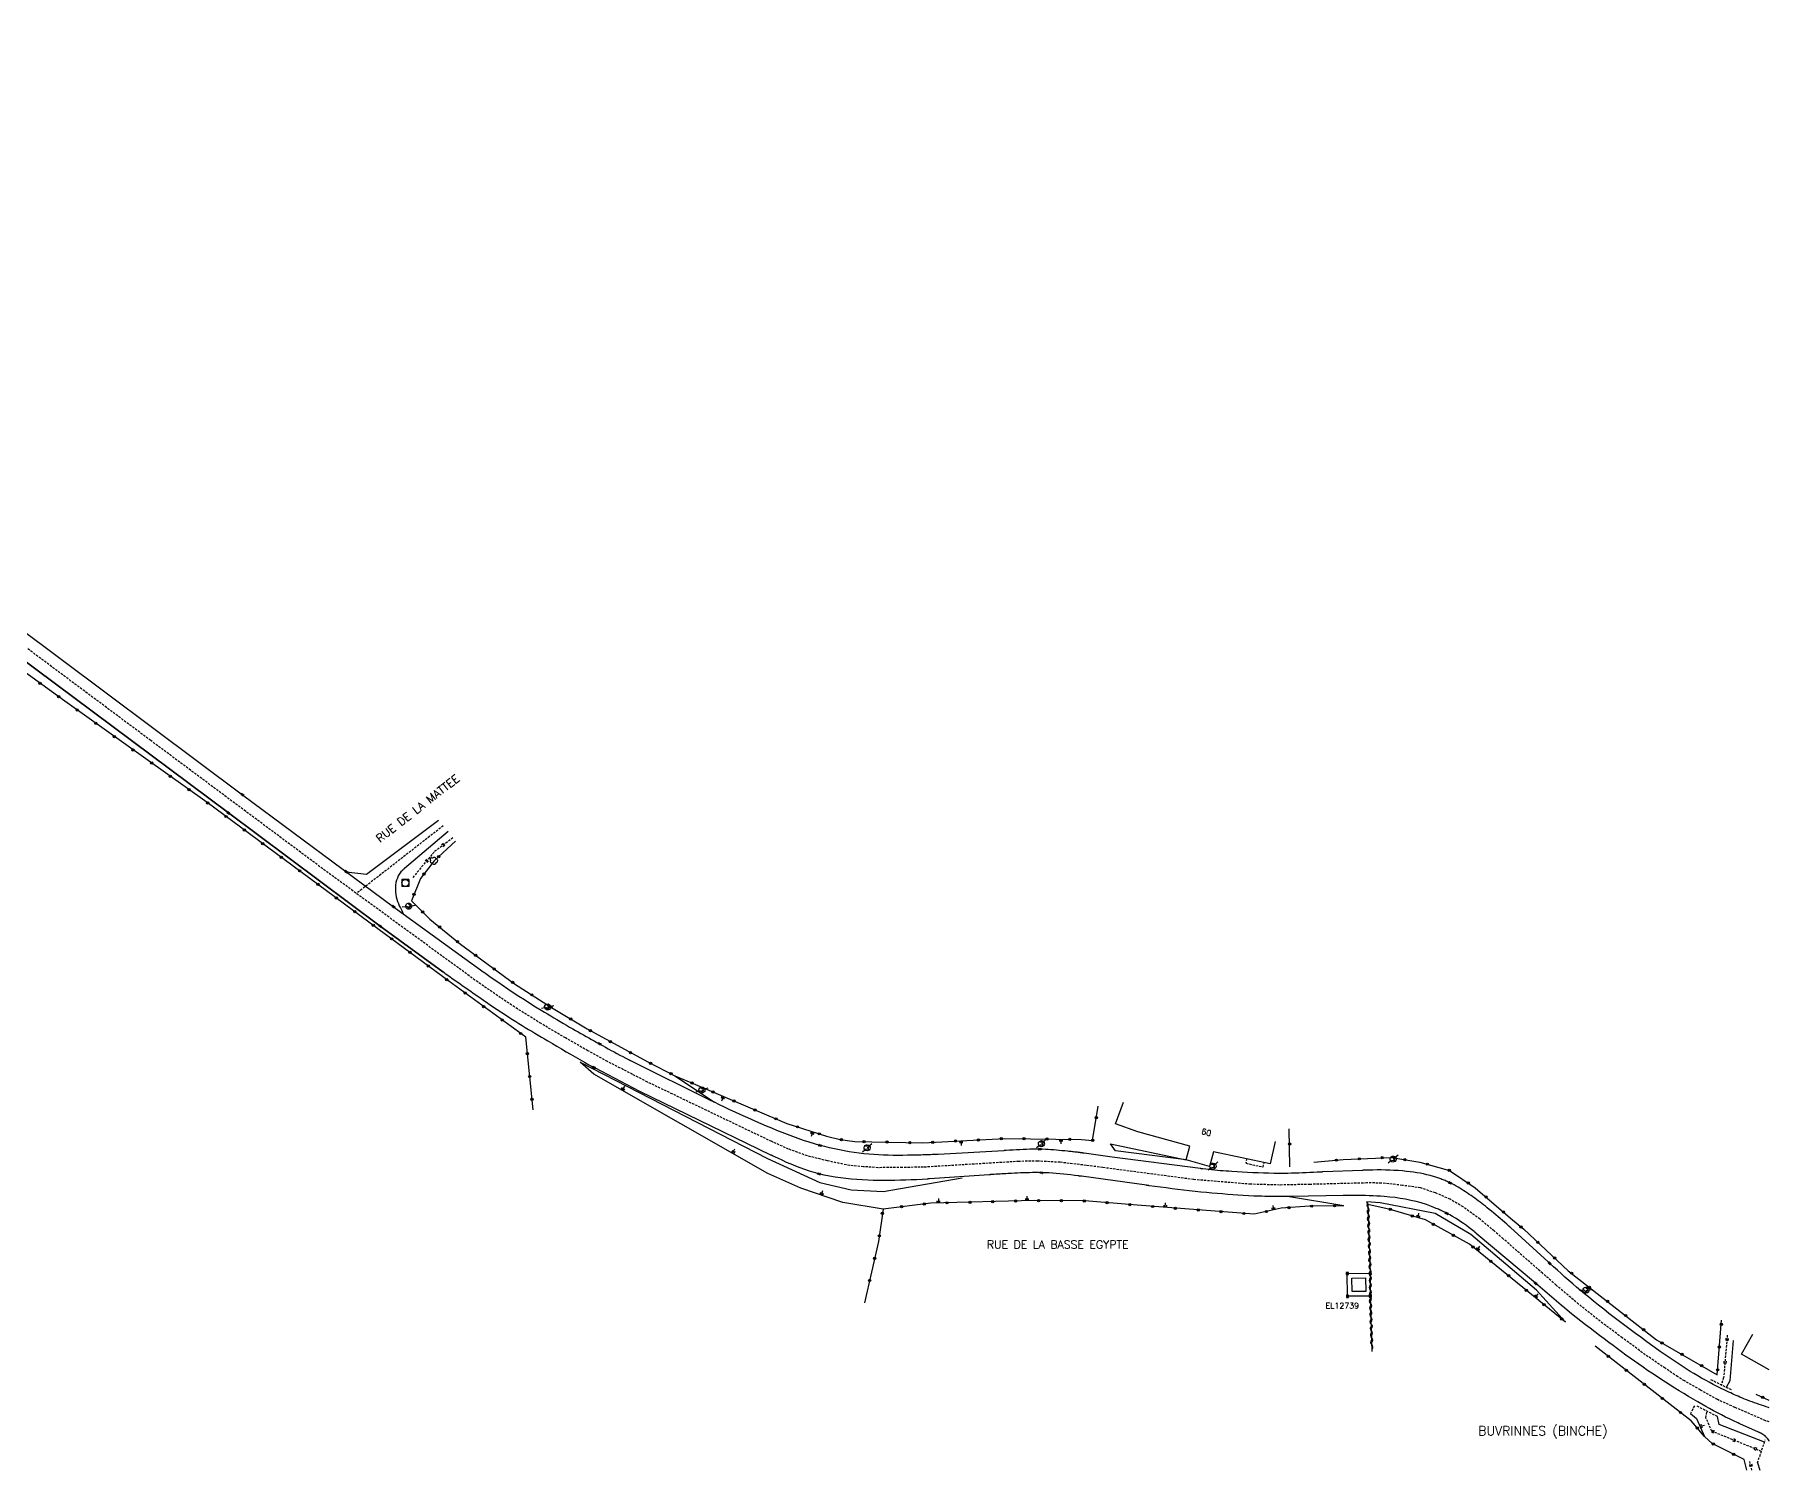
# Model space of a CAD drawing. Header units: millimetres. Extents: x 136000 to 137000, y 120000 to 121000.
# Drawn here: x 136620.8 to 137000, y 120000 to 120313.8 of the extents above; entities that cross this region are included whole.
import ezdxf
from ezdxf.enums import TextEntityAlignment as Align

# ---------------------------------------------------------------- set-up
doc = ezdxf.new("R2010")
doc.units = ezdxf.units.MM
doc.linetypes.add('DASHED', pattern=[0.75, 0.5, -0.25])
doc.layers.get('0').update_dxf_attribs({"linetype": 'CONTINUOUS'})
for name, color, linetype in [('W0001', 6, 'DASHED'), ('W0008', 7, 'CONTINUOUS'), ('W0100', 7, 'CONTINUOUS'), ('W0112', 1, 'DASHED'), ('W0211', 2, 'CONTINUOUS'), ('W0220', 5, 'DASHED'), ('W0300', 7, 'CONTINUOUS'), ('W0310', 3, 'CONTINUOUS'), ('W0322', 7, 'CONTINUOUS'), ('W0330', 7, 'CONTINUOUS'), ('W0400', 7, 'CONTINUOUS'), ('W0420', 7, 'CONTINUOUS'), ('W0471', 7, 'CONTINUOUS'), ('W0980', 7, 'CONTINUOUS'), ('W0984', 7, 'CONTINUOUS'), ('W0989', 7, 'CONTINUOUS'), ('W0991', 7, 'CONTINUOUS')]:
    doc.layers.add(name, color=color, linetype=linetype)
doc.styles.get("Standard").update_dxf_attribs({"font": 'romans.shx', "width": 0.85})

# ---------------------------------------------------------------- blocks, each defined once
blk = doc.blocks.new('T400')
for p, q in [((-0.15, 0.3), (0.15, 0.3)), ((-0.15, -0.25), (-0.15, 0.3)), ((-0.15, 0.15), (0.15, 0.15)), ((-0.15, 0), (0.15, 0)), ((0.15, 0.3), (0.15, -0.25)), ((-0.15, -0.15), (0.15, -0.15)), ((-0.15, -0.25), (-0.15, -0.3)), ((-0.15, -0.3), (0.15, -0.3)), ((0.15, -0.3), (0.15, -0.25))]:
    blk.add_line(p, q)
blk = doc.blocks.new('T300')
for p, q in [((-0.8, 0.51), (-0.86, 0.34)), ((-0.86, 0.34), (-0.86, 0.17)), ((-0.86, 0.17), (-0.74, 0.06)), ((-0.69, 0.63), (-0.8, 0.51)), ((-0.8, -0.06), (-0.74, 0.06)), ((-0.74, 0.06), (-0.69, 0.11)), ((-0.57, 0.69), (-0.69, 0.63)), ((-0.46, 0.69), (-0.57, 0.69)), ((-0.29, 0.63), (-0.46, 0.69)), ((-0.29, 0.63), (-0.17, 0.74)), ((-0.23, 0.57), (-0.29, 0.63)), ((-0.17, 0.74), (-0.06, 0.8)), ((-0.06, 0.8), (0.06, 0.8)), ((0.06, 0.8), (0.23, 0.74)), ((0.23, 0.74), (0.34, 0.63)), ((0.34, 0.63), (0.4, 0.51)), ((0.46, 0.46), (0.34, 0.46)), ((0.4, 0.51), (0.4, 0.46)), ((0.57, 0.4), (0.46, 0.46)), ((0.57, 0.4), (0.69, 0.29)), ((0.69, 0.29), (0.74, 0.17)), ((0.74, 0.06), (0.69, -0.17)), ((0.74, 0.17), (0.74, 0.06)), ((-0.8, -0.17), (-0.8, -0.06)), ((-0.8, -0.23), (-0.8, -0.17)), ((-0.74, -0.34), (-0.8, -0.23)), ((-0.69, -0.4), (-0.74, -0.34)), ((-0.51, -0.46), (-0.69, -0.4)), ((-0.4, -0.46), (-0.51, -0.46)), ((-0.4, -0.46), (-0.34, -0.46)), ((-0.34, -0.46), (-0.34, -0.4)), ((-0.34, -0.51), (-0.34, -0.46)), ((-0.29, -0.63), (-0.34, -0.51)), ((-0.17, -0.74), (-0.29, -0.63)), ((-0.06, -0.8), (-0.17, -0.74)), ((0.06, -0.8), (-0.06, -0.8)), ((0.17, -0.74), (0.06, -0.8)), ((0.23, -0.69), (0.17, -0.74)), ((0.29, -0.46), (0.23, -0.46)), ((0.29, -0.63), (0.23, -0.69)), ((0.46, -0.4), (0.29, -0.46)), ((0.34, -0.51), (0.29, -0.63)), ((0.34, -0.51), (0.34, -0.46)), ((0.57, -0.34), (0.46, -0.4)), ((0.63, -0.29), (0.57, -0.34)), ((0.69, -0.17), (0.63, -0.29))]:
    blk.add_line(p, q)
blk = doc.blocks.new('T420')
for p, q in [((0.75, 0.75), (-0.75, 0.75)), ((-0.75, 0.75), (-0.75, -0.75)), ((0.75, 0.75), (0.75, -0.75)), ((0.75, -0.75), (-0.75, -0.75))]:
    blk.add_line(p, q)
blk.add_ellipse((0, 0), major_axis=(-0.53, 0.53), ratio=1, start_param=3.926991, end_param=10.210176)
blk = doc.blocks.new('T471')
for p, q in [((-0.333334, 0.333334), (-0.333334, -0.333334)), ((-0.333334, 0.333334), (0.333334, 0.333334)), ((-0.333334, 0), (0, 0)), ((0.500001, 0.500001), (1.000002, 1.000002)), ((-0.500001, -0.500001), (-1.000002, -1.000002)), ((-0.333334, -0.333334), (0.333334, -0.333334))]:
    blk.add_line(p, q)
blk.add_ellipse((0, 0), major_axis=(0.471405, 0.471405), ratio=1, start_param=5.4977871438, end_param=11.780972451)
blk = doc.blocks.new('t211o')
at = {"color": 0, "linetype": 'Continuous'}
for p, q in [((-0.29, 0.5), (-0.29, 0)), ((0, 1), (0, 0)), ((0.29, 0.5), (0.29, 0))]:
    blk.add_line(p, q, dxfattribs=at)
blk = doc.blocks.new('t330o')
at = {"color": 0, "linetype": 'Continuous'}
for p, q in [((0.25, -0.25), (-0.25, 0.25)), ((-0.25, -0.25), (0.25, 0.25)), ((-0.25, 0.25), (-0.25, -0.25)), ((0.25, 0.25), (-0.25, 0.25)), ((0.25, -0.25), (0.25, 0.25)), ((-0.25, -0.25), (0.25, -0.25)), ((-0.25, -0.25), (-0.25, -0.25))]:
    blk.add_line(p, q, dxfattribs=at)
blk = doc.blocks.new('t220o')
at = {"color": 0, "linetype": 'Continuous'}
for p, q in [((-0.25, 0.25), (0.25, 0.25)), ((-0.25, -0.25), (0.25, -0.25))]:
    blk.add_line(p, q, dxfattribs=at)
blk = doc.blocks.new('t310o')
at = {"color": 0, "linetype": 'Continuous'}
for centre, start, end in [((-0.5, 0.38), 216.8699, 323.1304), ((0.5, -0.37), 36.8699, 143.1303)]:
    blk.add_arc(centre, 0.625, start, end, dxfattribs=at)
blk = doc.blocks.new('t322o')
at = {"color": 0, "linetype": 'Continuous'}
for radius in [0.25, 0.15]:
    blk.add_circle((0, 0), radius, dxfattribs=at)

msp = doc.modelspace()

# ---------------------------------------------------------------- linework, layer by layer
at = {"layer": 'W0001'}
msp.add_lwpolyline([(137000, 120010.57), (136999.2, 120010.84), (136992.47, 120013.76), (136988.64, 120015.45), (136984.95, 120017.55), (136981.45, 120019.54), (136979.95, 120020.48), (136977.22, 120022.3), (136972.88, 120025.26), (136967.84, 120028.97), (136962.44, 120033.01), (136958.31, 120036.33), (136953.38, 120040.48), (136950.44, 120043.07), (136941.8, 120050.63), (136939.83, 120052.34), (136936.75, 120054.87), (136933.06, 120057.58), (136930.24, 120059.24), (136927, 120060.65), (136923.75, 120061.73), (136919.78, 120062.29), (136915.24, 120062.8), (136912, 120062.81), (136899.58, 120062.5), (136892.95, 120062.36), (136886.61, 120062.53), (136874.14, 120063.56), (136854.28, 120066.18), (136850.66, 120066.66), (136844.94, 120067.33), (136840.05, 120067.58), (136835.95, 120067.53), (136815.09, 120066.26), (136810.47, 120066.2), (136805.14, 120066.15), (136801.94, 120066.37), (136798.95, 120066.62), (136794.09, 120067.64), (136789.7, 120068.74), (136785.59, 120070.21), (136781.89, 120071.86), (136754.74, 120084.87), (136751.47, 120086.55), (136746.02, 120089.35), (136741.72, 120091.72), (136736.78, 120094.52), (136731.48, 120097.66), (136726.34, 120100.85), (136722.63, 120103.29), (136717.02, 120107.17), (136684.94, 120130.6), (136646.13, 120159.53), (136610.25, 120186.3)], dxfattribs=at)
at = {"layer": 'W0001', "flags": 128}
msp.add_lwpolyline([(136710.1, 120140.89), (136691.1, 120126.1)], dxfattribs=at)
at = {"layer": 'W0008'}
for points in [[(136616.73, 120184.65), (136666.17, 120147.69), (136699.23, 120123.17), (136719.06, 120108.83), (136719.06, 120108.83), (136719.09, 120108.81), (136719.13, 120108.79), (136719.17, 120108.76), (136719.2, 120108.73), (136719.23, 120108.71), (136719.27, 120108.69), (136719.3, 120108.66), (136719.33, 120108.64), (136719.36, 120108.62), (136719.39, 120108.59), (136720.58, 120107.75), (136721.77, 120106.91), (136722.97, 120106.09), (136724.17, 120105.28), (136725.39, 120104.48), (136726.59, 120103.68), (136727.83, 120102.9), (136729.05, 120102.12), (136730.28, 120101.35), (136731.52, 120100.58), (136731.52, 120100.58), (136732.2, 120100.16), (136732.89, 120099.75), (136733.58, 120099.33), (136734.27, 120098.93), (136734.95, 120098.51), (136735.64, 120098.11), (136736.34, 120097.7), (136737.03, 120097.3), (136737.72, 120096.9), (136738.42, 120096.5), (136738.42, 120096.5), (136739, 120096.16), (136739.58, 120095.83), (136740.17, 120095.51), (136740.75, 120095.17), (136741.34, 120094.84), (136741.92, 120094.51), (136742.52, 120094.19), (136743.09, 120093.86), (136743.69, 120093.54), (136744.27, 120093.21), (136744.27, 120093.21), (136744.89, 120092.86), (136745.53, 120092.51), (136746.16, 120092.15), (136746.78, 120091.8), (136747.42, 120091.46), (136748.05, 120091.12), (136748.69, 120090.77), (136749.33, 120090.44), (136749.97, 120090.11), (136750.61, 120089.78), (136750.66, 120089.76), (136750.7, 120089.73), (136750.75, 120089.71), (136750.8, 120089.69), (136750.84, 120089.66), (136750.91, 120089.64), (136750.95, 120089.61), (136751, 120089.58), (136751.05, 120089.56), (136751.09, 120089.54)], [(136710.03, 120108.98), (136696.3, 120118.94), (136663.13, 120143.69), (136612.34, 120181.53)], [(136612.34, 120181.53), (136663.13, 120143.69), (136696.3, 120118.94), (136710.03, 120108.98), (136710.06, 120108.96), (136710.11, 120108.93), (136710.14, 120108.9), (136710.19, 120108.87), (136710.22, 120108.84), (136710.27, 120108.82), (136710.3, 120108.79), (136710.34, 120108.76), (136710.38, 120108.73), (136710.41, 120108.71), (136710.41, 120108.71), (136710.95, 120108.32), (136711.5, 120107.93), (136712.05, 120107.54), (136712.59, 120107.15), (136713.14, 120106.77), (136713.69, 120106.39), (136714.23, 120106.01), (136714.78, 120105.62), (136715.33, 120105.24), (136715.88, 120104.87), (136715.88, 120104.87), (136716.88, 120104.17), (136717.86, 120103.48), (136718.86, 120102.79), (136719.86, 120102.1), (136720.86, 120101.41), (136721.86, 120100.73), (136722.86, 120100.06), (136723.88, 120099.39), (136724.89, 120098.73), (136725.92, 120098.08), (136725.92, 120098.08), (136726.61, 120097.65), (136727.31, 120097.23), (136728.02, 120096.8), (136728.72, 120096.37), (136729.42, 120095.96), (136730.13, 120095.54), (136730.83, 120095.12), (136731.55, 120094.71), (136732.25, 120094.29), (136732.95, 120093.87), (136733.95, 120093.29), (136734.94, 120092.69), (136735.94, 120092.11), (136736.94, 120091.51), (136737.92, 120090.94), (136738.92, 120090.36), (136739.92, 120089.78), (136740.94, 120089.22), (136741.94, 120088.66), (136742.97, 120088.12), (136742.97, 120088.12), (136743, 120088.1), (136743.05, 120088.08), (136743.09, 120088.05), (136743.13, 120088.03), (136743.17, 120088.01), (136743.22, 120087.99), (136743.25, 120087.97), (136743.3, 120087.94), (136743.34, 120087.92), (136743.38, 120087.9)], [(136688.88, 120130.82), (136693.28, 120130.3), (136709.05, 120142.13)], [(136711.16, 120139.65), (136701.63, 120131.56), (136701.58, 120131.52), (136701.53, 120131.48), (136701.47, 120131.44), (136701.42, 120131.4), (136701.38, 120131.36), (136701.33, 120131.32), (136701.28, 120131.28), (136701.23, 120131.23), (136701.19, 120131.19), (136701.14, 120131.15), (136701.14, 120131.15), (136700.8, 120130.79), (136700.5, 120130.38), (136700.25, 120129.94), (136700.05, 120129.47), (136699.88, 120128.98), (136699.75, 120128.47), (136699.66, 120127.94), (136699.61, 120127.41), (136699.61, 120126.89), (136699.63, 120126.37), (136699.63, 120126.37), (136699.7, 120125.86), (136699.8, 120125.35), (136699.94, 120124.86), (136700.09, 120124.37), (136700.28, 120123.9), (136700.48, 120123.42), (136700.72, 120122.96), (136700.94, 120122.5), (136701.19, 120122.04), (136701.42, 120121.58), (136701.42, 120121.58)], [(136710.11, 120108.93), (136710.41, 120108.71)], [(136816.42, 120063.7), (136816.38, 120063.7), (136816.33, 120063.69), (136816.28, 120063.69), (136816.24, 120063.69), (136816.19, 120063.69), (136816.14, 120063.68), (136816.09, 120063.68), (136816.05, 120063.68), (136815.99, 120063.67), (136815.94, 120063.67), (136815.94, 120063.67), (136814.77, 120063.59), (136813.58, 120063.52), (136812.39, 120063.47), (136811.22, 120063.42), (136810.03, 120063.39), (136808.84, 120063.36), (136807.66, 120063.35), (136806.47, 120063.35), (136805.28, 120063.36), (136804.09, 120063.38), (136804.09, 120063.38), (136802.91, 120063.42), (136801.7, 120063.48), (136800.5, 120063.55), (136799.3, 120063.65), (136798.11, 120063.76), (136796.92, 120063.91), (136795.74, 120064.08), (136794.56, 120064.29), (136793.39, 120064.53), (136792.24, 120064.81), (136791.2, 120065.09), (136790.17, 120065.4), (136789.16, 120065.74), (136788.14, 120066.1), (136787.14, 120066.49), (136786.14, 120066.9), (136785.16, 120067.32), (136784.17, 120067.76), (136783.2, 120068.21), (136782.24, 120068.67), (136782.24, 120068.67), (136782.17, 120068.69), (136782.13, 120068.72), (136782.08, 120068.74), (136782.03, 120068.77), (136781.97, 120068.8), (136781.92, 120068.82), (136781.88, 120068.84), (136781.83, 120068.87), (136781.77, 120068.9), (136781.72, 120068.92), (136781.72, 120068.92), (136753.06, 120082.83), (136743.38, 120087.9)], [(136902.38, 120065.21), (136902.34, 120065.21), (136902.3, 120065.21), (136902.27, 120065.21), (136902.22, 120065.21), (136902.19, 120065.2), (136902.14, 120065.2), (136902.09, 120065.2), (136902.06, 120065.2), (136902.02, 120065.2), (136901.99, 120065.19), (136901.99, 120065.19), (136901.17, 120065.16), (136900.38, 120065.12), (136899.58, 120065.08), (136898.78, 120065.05), (136897.97, 120065.01), (136897.17, 120064.98), (136896.38, 120064.95), (136895.56, 120064.93), (136894.77, 120064.9), (136893.97, 120064.89), (136892.81, 120064.89), (136891.67, 120064.9), (136890.52, 120064.92), (136889.38, 120064.95), (136888.22, 120065), (136887.08, 120065.05), (136885.92, 120065.12), (136884.77, 120065.18), (136883.63, 120065.26), (136882.47, 120065.33), (136881.84, 120065.37), (136881.22, 120065.41), (136880.58, 120065.45), (136879.95, 120065.5), (136879.33, 120065.55), (136878.69, 120065.61), (136878.06, 120065.66), (136877.44, 120065.73), (136876.8, 120065.8), (136876.17, 120065.87), (136876.17, 120065.87), (136876.13, 120065.88), (136876.06, 120065.88), (136876.02, 120065.89), (136875.95, 120065.9), (136875.91, 120065.9), (136875.84, 120065.91), (136875.8, 120065.92), (136875.74, 120065.93), (136875.69, 120065.94), (136875.64, 120065.94), (136875.64, 120065.94), (136856.31, 120068.44), (136850.22, 120069.31), (136850.13, 120069.32), (136850.03, 120069.33), (136849.92, 120069.35), (136849.83, 120069.37), (136849.74, 120069.38), (136849.64, 120069.4), (136849.53, 120069.4), (136849.44, 120069.42), (136849.34, 120069.44), (136849.25, 120069.45), (136848.99, 120069.48), (136848.72, 120069.51), (136848.44, 120069.55), (136848.17, 120069.58), (136847.91, 120069.61), (136847.64, 120069.63), (136847.38, 120069.66), (136847.11, 120069.69), (136846.83, 120069.72), (136846.56, 120069.74), (136846.56, 120069.74), (136845.97, 120069.8), (136845.36, 120069.86), (136844.75, 120069.92), (136844.16, 120069.98), (136843.55, 120070.03), (136842.94, 120070.08), (136842.33, 120070.12), (136841.74, 120070.15), (136841.13, 120070.18), (136840.52, 120070.19), (136839.78, 120070.2), (136839.05, 120070.19), (136838.31, 120070.18), (136837.58, 120070.15), (136836.84, 120070.12), (136836.11, 120070.08), (136835.38, 120070.04), (136834.66, 120069.99), (136833.92, 120069.95), (136833.19, 120069.9), (136833.13, 120069.9), (136833.08, 120069.9), (136833.02, 120069.9), (136832.97, 120069.9), (136832.91, 120069.89), (136832.86, 120069.89), (136832.8, 120069.88), (136832.75, 120069.88), (136832.69, 120069.88), (136832.64, 120069.87), (136818.31, 120069.07), (136818.27, 120069.07), (136818.22, 120069.07), (136818.17, 120069.06), (136818.13, 120069.06), (136818.08, 120069.06), (136818.03, 120069.05), (136817.99, 120069.05), (136817.94, 120069.05), (136817.89, 120069.05), (136817.84, 120069.05), (136817.42, 120069.02), (136817.02, 120069.01), (136816.61, 120068.98), (136816.19, 120068.97), (136815.78, 120068.95), (136815.36, 120068.94), (136814.95, 120068.93), (136814.53, 120068.92), (136814.13, 120068.9), (136813.7, 120068.9), (136812.66, 120068.87), (136811.59, 120068.86), (136810.53, 120068.85), (136809.49, 120068.84), (136808.42, 120068.85), (136807.38, 120068.87), (136806.31, 120068.9), (136805.27, 120068.95), (136804.2, 120069.01), (136803.16, 120069.09), (136802.06, 120069.19), (136800.99, 120069.32), (136799.91, 120069.47), (136798.83, 120069.63), (136797.77, 120069.81), (136796.69, 120070.02), (136795.63, 120070.24), (136794.56, 120070.48), (136793.5, 120070.75), (136792.45, 120071.03), (136791.25, 120071.37), (136790.06, 120071.74), (136788.88, 120072.12), (136787.7, 120072.53), (136786.53, 120072.96), (136785.36, 120073.4), (136784.2, 120073.85), (136783.05, 120074.31), (136781.89, 120074.79), (136780.74, 120075.26), (136780.74, 120075.26), (136779.58, 120075.76), (136778.44, 120076.25), (136777.3, 120076.76), (136776.16, 120077.26), (136775.02, 120077.78), (136773.88, 120078.3), (136772.75, 120078.83), (136771.61, 120079.37), (136770.49, 120079.9), (136769.38, 120080.46), (136769.38, 120080.46), (136769.3, 120080.49), (136769.24, 120080.53), (136769.16, 120080.56), (136769.09, 120080.6), (136769.02, 120080.63), (136768.95, 120080.66), (136768.89, 120080.7), (136768.81, 120080.73), (136768.75, 120080.77), (136768.67, 120080.8), (136751.09, 120089.54)], [(136954.49, 120036.13), (136948.89, 120040.9), (136935.94, 120051.8), (136935.94, 120051.8), (136935.89, 120051.84), (136935.84, 120051.88), (136935.8, 120051.92), (136935.75, 120051.96), (136935.7, 120052), (136935.66, 120052.04), (136935.61, 120052.08), (136935.56, 120052.12), (136935.52, 120052.15), (136935.47, 120052.19), (136935.47, 120052.19), (136934.91, 120052.65), (136934.34, 120053.08), (136933.77, 120053.51), (136933.17, 120053.93), (136932.58, 120054.33), (136931.99, 120054.73), (136931.36, 120055.1), (136930.75, 120055.47), (136930.13, 120055.82), (136929.49, 120056.16), (136929.49, 120056.16), (136929.27, 120056.28), (136929.05, 120056.4), (136928.81, 120056.51), (136928.58, 120056.62), (136928.36, 120056.74), (136928.13, 120056.85), (136927.89, 120056.95), (136927.67, 120057.06), (136927.44, 120057.16), (136927.2, 120057.26), (136927.2, 120057.26), (136926.13, 120057.7), (136925.02, 120058.09), (136923.91, 120058.44), (136922.78, 120058.74), (136921.64, 120059.01), (136920.49, 120059.24), (136919.33, 120059.44), (136918.17, 120059.61), (136917, 120059.74), (136915.83, 120059.85), (136915.02, 120059.91), (136914.19, 120059.96), (136913.36, 120060), (136912.53, 120060.03), (136911.72, 120060.05), (136910.89, 120060.06), (136910.06, 120060.07), (136909.24, 120060.07), (136908.42, 120060.06), (136907.59, 120060.05), (136907.52, 120060.05), (136907.44, 120060.05), (136907.38, 120060.05), (136907.3, 120060.05), (136907.22, 120060.05), (136907.14, 120060.05), (136907.06, 120060.04), (136907, 120060.04), (136906.92, 120060.04), (136906.84, 120060.04), (136895.42, 120059.85), (136895.34, 120059.85), (136895.27, 120059.84), (136895.19, 120059.84), (136895.13, 120059.84), (136895.05, 120059.84), (136894.97, 120059.84), (136894.89, 120059.84), (136894.83, 120059.83), (136894.75, 120059.83), (136894.67, 120059.83), (136894.05, 120059.83), (136893.42, 120059.83), (136892.8, 120059.83), (136892.19, 120059.83), (136891.56, 120059.83), (136890.94, 120059.84), (136890.31, 120059.86), (136889.69, 120059.87), (136889.06, 120059.89), (136888.44, 120059.91), (136887.28, 120059.96), (136886.14, 120060.01), (136885, 120060.08), (136883.84, 120060.15), (136882.7, 120060.22), (136881.56, 120060.3), (136880.42, 120060.4), (136879.27, 120060.49), (136878.13, 120060.59), (136876.99, 120060.7), (136876.99, 120060.7), (136875.72, 120060.83), (136874.47, 120060.97), (136873.2, 120061.1), (136871.94, 120061.25), (136870.69, 120061.4), (136869.42, 120061.55), (136868.17, 120061.72), (136866.91, 120061.88), (136865.66, 120062.05), (136864.41, 120062.22), (136864.34, 120062.23), (136864.28, 120062.23), (136864.24, 120062.24), (136864.17, 120062.25), (136864.11, 120062.26), (136864.06, 120062.26), (136864, 120062.27), (136863.95, 120062.28), (136863.89, 120062.29), (136863.83, 120062.3), (136849.61, 120064.27), (136849.53, 120064.28), (136849.47, 120064.29), (136849.39, 120064.3), (136849.33, 120064.31), (136849.25, 120064.32), (136849.19, 120064.33), (136849.11, 120064.33), (136849.05, 120064.35), (136848.97, 120064.36), (136848.89, 120064.37), (136848.09, 120064.48), (136847.3, 120064.58), (136846.5, 120064.66), (136845.7, 120064.75), (136844.91, 120064.83), (136844.11, 120064.9), (136843.3, 120064.95), (136842.5, 120065), (136841.7, 120065.04), (136840.89, 120065.06), (136840.24, 120065.08), (136839.58, 120065.08), (136838.92, 120065.07), (136838.27, 120065.06), (136837.61, 120065.05), (136836.95, 120065.02), (136836.3, 120065), (136835.64, 120064.98), (136834.99, 120064.94), (136834.33, 120064.9), (136833.92, 120064.89), (136833.5, 120064.87), (136833.08, 120064.84), (136832.66, 120064.82), (136832.24, 120064.8), (136831.81, 120064.76), (136831.39, 120064.74), (136830.97, 120064.72), (136830.56, 120064.69), (136830.14, 120064.66), (136830.14, 120064.66), (136830.06, 120064.65), (136830, 120064.65), (136829.92, 120064.65), (136829.86, 120064.64), (136829.78, 120064.63), (136829.72, 120064.63), (136829.64, 120064.62), (136829.58, 120064.62), (136829.5, 120064.62), (136829.44, 120064.61), (136829.44, 120064.61), (136816.42, 120063.7)], [(137000, 120013.65), (136999.81, 120013.72), (136999.3, 120013.9), (136998.8, 120014.07), (136998.28, 120014.24), (136997.77, 120014.41), (136997.27, 120014.59), (136996.75, 120014.77), (136996.25, 120014.95), (136995.74, 120015.14), (136995.24, 120015.33), (136994.83, 120015.49), (136994.41, 120015.65), (136994, 120015.83), (136993.59, 120016), (136993.19, 120016.17), (136992.78, 120016.35), (136992.38, 120016.53), (136991.97, 120016.71), (136991.56, 120016.9), (136991.17, 120017.08), (136991.17, 120017.08), (136990.3, 120017.49), (136989.44, 120017.91), (136988.58, 120018.35), (136987.72, 120018.79), (136986.88, 120019.24), (136986.03, 120019.69), (136985.19, 120020.17), (136984.36, 120020.65), (136983.53, 120021.13), (136982.7, 120021.63), (136982.7, 120021.63), (136981.59, 120022.33), (136980.49, 120023.03), (136979.39, 120023.76), (136978.3, 120024.49), (136977.22, 120025.24), (136976.14, 120025.99), (136975.08, 120026.76), (136974.02, 120027.53), (136972.95, 120028.3), (136971.89, 120029.08), (136970.74, 120029.94), (136969.56, 120030.8), (136968.41, 120031.67), (136967.25, 120032.54), (136966.11, 120033.41), (136964.95, 120034.3), (136963.81, 120035.19), (136962.69, 120036.08), (136961.55, 120036.98), (136960.44, 120037.9), (136960.44, 120037.9), (136959.58, 120038.61), (136958.72, 120039.33), (136957.86, 120040.05), (136957.02, 120040.78), (136956.17, 120041.51), (136955.33, 120042.25), (136954.49, 120042.99), (136953.66, 120043.74), (136952.83, 120044.48), (136952, 120045.24), (136951.95, 120045.27), (136951.92, 120045.3), (136951.89, 120045.33), (136951.86, 120045.37), (136951.83, 120045.4), (136951.78, 120045.43), (136951.75, 120045.46), (136951.72, 120045.49), (136951.69, 120045.52), (136951.66, 120045.55), (136943.41, 120053.08), (136943.36, 120053.12), (136943.33, 120053.15), (136943.3, 120053.18), (136943.25, 120053.21), (136943.22, 120053.24), (136943.19, 120053.27), (136943.14, 120053.31), (136943.11, 120053.34), (136943.08, 120053.37), (136943.05, 120053.4), (136942.58, 120053.82), (136942.11, 120054.23), (136941.64, 120054.64), (136941.17, 120055.05), (136940.7, 120055.44), (136940.24, 120055.84), (136939.75, 120056.24), (136939.27, 120056.63), (136938.78, 120057.02), (136938.3, 120057.4), (136937.92, 120057.71), (136937.53, 120058.01), (136937.16, 120058.3), (136936.77, 120058.6), (136936.38, 120058.9), (136935.99, 120059.19), (136935.59, 120059.48), (136935.2, 120059.76), (136934.81, 120060.04), (136934.41, 120060.32), (136934, 120060.59), (136933.59, 120060.86), (136933.19, 120061.12), (136932.77, 120061.39), (136932.36, 120061.64), (136931.94, 120061.89), (136931.52, 120062.13), (136931.08, 120062.37), (136930.66, 120062.59), (136930.22, 120062.81), (136930, 120062.92), (136929.78, 120063.02), (136929.56, 120063.12), (136929.33, 120063.23), (136929.11, 120063.32), (136928.89, 120063.42), (136928.67, 120063.51), (136928.44, 120063.6), (136928.22, 120063.69), (136927.99, 120063.77), (136927.28, 120064.02), (136926.58, 120064.24), (136925.86, 120064.44), (136925.14, 120064.62), (136924.41, 120064.78), (136923.67, 120064.93), (136922.94, 120065.05), (136922.19, 120065.16), (136921.45, 120065.26), (136920.7, 120065.35), (136919.78, 120065.44), (136918.86, 120065.51), (136917.94, 120065.57), (136917.02, 120065.61), (136916.09, 120065.63), (136915.17, 120065.65), (136914.25, 120065.65), (136913.33, 120065.64), (136912.39, 120065.62), (136911.47, 120065.58), (136911.44, 120065.58), (136911.39, 120065.58), (136911.34, 120065.58), (136911.3, 120065.58), (136911.25, 120065.58), (136911.22, 120065.58), (136911.17, 120065.58), (136911.13, 120065.58), (136911.08, 120065.57), (136911.03, 120065.57), (136902.38, 120065.21)], [(137000, 120006.37), (136999.95, 120006.46), (136999.81, 120006.69), (136999.66, 120006.91), (136999.47, 120007.12), (136999.27, 120007.33), (136999.06, 120007.51), (136998.83, 120007.69), (136998.61, 120007.84), (136998.36, 120007.99), (136998.13, 120008.12), (136998.06, 120008.15), (136998.02, 120008.17), (136997.97, 120008.19), (136997.92, 120008.21), (136997.88, 120008.23), (136997.83, 120008.26), (136997.78, 120008.28), (136997.74, 120008.3), (136997.69, 120008.32), (136997.64, 120008.34), (136993.55, 120010.18), (136993.5, 120010.2), (136993.45, 120010.22), (136993.42, 120010.24), (136993.38, 120010.26), (136993.33, 120010.28), (136993.28, 120010.3), (136993.24, 120010.32), (136993.19, 120010.34), (136993.16, 120010.36), (136993.11, 120010.38), (136993.11, 120010.38), (136992.2, 120010.8), (136991.33, 120011.22), (136990.44, 120011.65), (136989.56, 120012.1), (136988.69, 120012.56), (136987.83, 120013.02), (136986.95, 120013.5), (136986.09, 120013.98), (136985.24, 120014.46), (136984.39, 120014.95), (136983.36, 120015.55), (136982.34, 120016.15), (136981.33, 120016.76), (136980.31, 120017.37), (136979.31, 120017.99), (136978.31, 120018.62), (136977.31, 120019.26), (136976.31, 120019.9), (136975.33, 120020.55), (136974.34, 120021.2), (136974.34, 120021.2), (136973.38, 120021.85), (136972.42, 120022.51), (136971.49, 120023.17), (136970.53, 120023.84), (136969.59, 120024.51), (136968.66, 120025.19), (136967.72, 120025.88), (136966.78, 120026.56), (136965.84, 120027.26), (136964.91, 120027.94), (136963.88, 120028.71), (136962.86, 120029.48), (136961.83, 120030.26), (136960.81, 120031.04), (136959.78, 120031.82), (136958.78, 120032.62), (136957.77, 120033.41), (136956.77, 120034.22), (136955.78, 120035.04), (136954.8, 120035.87), (136954.77, 120035.89), (136954.74, 120035.91), (136954.7, 120035.94), (136954.67, 120035.97), (136954.64, 120036), (136954.61, 120036.02), (136954.58, 120036.05), (136954.55, 120036.08), (136954.52, 120036.1), (136954.49, 120036.13)]]:
    msp.add_lwpolyline(points, dxfattribs=at)
at = {"layer": 'W0100'}
for points in [[(136891.94, 120071.9), (136890.91, 120067.01), (136878.5, 120069.65), (136877.61, 120066.44), (136872.52, 120067.84), (136873.34, 120070.84), (136861.92, 120073.99), (136857.08, 120075.77), (136858.8, 120080.47)], [(137000, 120021.98), (136993.92, 120025.41), (136996.41, 120029.76)]]:
    msp.add_lwpolyline(points, dxfattribs=at)
at = {"layer": 'W0100', "flags": 128}
msp.add_lwpolyline([(136908.73, 120042.03), (136911.74, 120042.06), (136911.76, 120039.08), (136908.77, 120039.06)], close=True, dxfattribs=at)
at = {"layer": 'W0112'}
for points in [[(136885.77, 120068.11), (136885.55, 120067.12), (136889.33, 120066.31), (136889.53, 120067.3)], [(136987.17, 120019.86), (136991.84, 120017.53)], [(136983.61, 120014.07), (136982.77, 120012.45)], [(136988.67, 120011.73), (136984.02, 120014.12)], [(136997.42, 120001.62), (136999.11, 120006.67)]]:
    msp.add_lwpolyline(points, dxfattribs=at)
at = {"layer": 'W0211'}
for points in [[(136806.24, 120057.12), (136797.42, 120058.51), (136788.28, 120061.66), (136781.08, 120064.91), (136743.02, 120086.62), (136740.02, 120089.19), (136780.99, 120068.19), (136792.45, 120062.91), (136799.3, 120061.33), (136806.27, 120060.91), (136823.52, 120063.9)], [(136760.75, 120086.25), (136769.38, 120080.46)], [(136855.99, 120071.37), (136872.52, 120067.84), (136857.06, 120069.83), (136855.99, 120071.37)], [(136906.97, 120057.84), (136894.67, 120059.83)], [(136955.42, 120032.4), (136949.09, 120039.37), (136934.77, 120051.55), (136926.94, 120056.16), (136914.91, 120058.45), (136911.95, 120058.69), (136912.25, 120058.08)], [(136990.64, 120018.17), (136991.41, 120019.66), (136992.2, 120028.34)], [(136982.77, 120012.45), (136984.06, 120011.34), (136985.81, 120007.4)], [(136998.94, 120006.14), (136989.06, 120010.04), (136988.67, 120011.73)]]:
    msp.add_lwpolyline(points, dxfattribs=at)
at = {"layer": 'W0211', "flags": 128}
msp.add_lwpolyline([(136997.42, 120001.62), (136997.9, 120000)], dxfattribs=at)
at = {"layer": 'W0220'}
for points in [[(136712.2, 120138.25), (136708.08, 120135.16), (136703.27, 120129.38)], [(136990.81, 120029.56), (136990.02, 120020.27), (136989.52, 120018.69)], [(136998.27, 120004.14), (136987.45, 120008.53), (136986.13, 120011.48), (136986.34, 120012.92)], [(136996.2, 120000), (136995.67, 120002.17)]]:
    msp.add_lwpolyline(points, dxfattribs=at)
at = {"layer": 'W0310'}
msp.add_lwpolyline([(136912.25, 120058.08), (136912.74, 120043.07), (136912.77, 120038.09), (136913.13, 120025.98)], dxfattribs=at)
at = {"layer": 'W0322'}
for points in [[(136729.73, 120078.83), (136728.11, 120094.69), (136711.27, 120106.94), (136695.81, 120118.39), (136658.47, 120145.96), (136627.33, 120168.12), (136611.38, 120179.66), (136602.34, 120185.98), (136563.45, 120214.5), (136534.58, 120235.43), (136525.27, 120242.01), (136505.48, 120255.44), (136494.88, 120262.02), (136417.28, 120313.83), (136412.39, 120304.14), (136405.81, 120290.54)], [(136712.78, 120137.56), (136708.08, 120133.2), (136705.14, 120129.4), (136703.11, 120124.51), (136707.17, 120120.5), (136713.88, 120115.02), (136725.66, 120106.35), (136733.78, 120101.19), (136741.56, 120096.49), (136754.8, 120089.26), (136760.75, 120086.25), (136764.22, 120084.75), (136785.22, 120075.83), (136793.84, 120073.05), (136796.88, 120072.31), (136800.09, 120071.87), (136814.92, 120071.6), (136832.84, 120072.51), (136849.64, 120072.33), (136852.05, 120072.11), (136853.25, 120079.6)], [(136895.2, 120066.33), (136895.05, 120074.67)], [(136900.39, 120067.38), (136906.84, 120067.93), (136917.49, 120068.41), (136923.58, 120067.37), (136930.08, 120065.57), (136935.72, 120061.76), (136943.42, 120055.13), (136946.3, 120052.71), (136956.06, 120043.63), (136975.33, 120028.55), (136988.63, 120020.89), (136989.56, 120032.8)], [(136906.97, 120057.84), (136899.49, 120057.73), (136893.31, 120057.3), (136887.34, 120055.97), (136861.77, 120057.93), (136850.34, 120058.9), (136839.33, 120058.95), (136816.66, 120058.38), (136806.24, 120057.12), (136805.28, 120050.01), (136802.16, 120036.62)], [(136955.42, 120032.4), (136934.49, 120049.45), (136924.81, 120054.72), (136917.14, 120057.03), (136912.25, 120058.08)], [(136995.11, 120000), (136994.53, 120002.35), (136987.53, 120005.85), (136985.81, 120007.4), (136982.91, 120010.83), (136961.91, 120027.15)], [(137000, 120015.28), (136997.13, 120016.58)]]:
    msp.add_lwpolyline(points, dxfattribs=at)
at = {"layer": 'W0330'}
msp.add_lwpolyline([(136907.72, 120043.02), (136912.74, 120043.07), (136912.77, 120038.09), (136907.78, 120038.05), (136907.72, 120043.02)], dxfattribs=at)

# ---------------------------------------------------------------- block references
at = {"layer": 'W0211'}
for p, rotation in [((136749.19, 120083.09), 330.05727303727), ((136771.34, 120081.72), 158.0421612366314), ((136790.9, 120074), 161.5699514337817), ((136823.33, 120072.03), 182.8637272557241), ((136845.2, 120072.38), 177.827759768757), ((136773.35, 120069.32), 335.6866638970169), ((136792.7, 120060.14), 342.7207954310571), ((136818.32, 120058.42), 359.6546345631464), ((136837.64, 120058.91), 359.9867276214471), ((136867.88, 120057.46), 357.9826496595805), ((136891.61, 120056.92), 9.730758277956562), ((136923.17, 120055.21), 351.5214870903447), ((136936.1, 120048.13), 326.1831158166285), ((136948.77, 120037.81), 321.0655826146265), ((136984.85, 120009.56), 284.4378047894797)]:
    msp.add_blockref('t211o', p, dxfattribs=dict(at, rotation=rotation))
at = {"layer": 'W0220'}
for p, rotation in [((136710.06, 120136.65), 216.8000510917034), ((136706.47, 120133.22), 230.225149038226), ((136990.73, 120028.59), 265.0966739005797), ((136990.3, 120023.6), 265.0966739005797), ((136987.74, 120008.41), 157.8995494795361), ((136992.37, 120006.53), 157.8995494795361), ((136997, 120004.65), 157.8995494795361), ((136995.94, 120001.08), 284.2806378621612)]:
    msp.add_blockref('t220o', p, dxfattribs=dict(at, rotation=rotation))
at = {"layer": 'W0300'}
msp.add_blockref('T300', (136708.08, 120133.21), dxfattribs=at)
at = {"layer": 'W0310'}
for p, rotation in [((136912.27, 120057.46), 271.8486682775053), ((136912.32, 120055.96), 271.8486682775053), ((136912.37, 120054.46), 271.8486682775053), ((136912.42, 120052.96), 271.8486682775053), ((136912.46, 120051.47), 271.8486682775053), ((136912.51, 120049.97), 271.8486682775053), ((136912.56, 120048.47), 271.8486682775053), ((136912.61, 120046.97), 271.8486682775053), ((136912.66, 120045.47), 271.8486682775053), ((136912.71, 120043.97), 271.8486682775053), ((136912.74, 120042.47), 270.35920204568), ((136912.75, 120040.97), 270.35920204568), ((136912.76, 120039.47), 270.35920204568), ((136912.77, 120037.97), 271.6989129349899), ((136912.81, 120036.47), 271.6989129349899), ((136912.86, 120034.97), 271.6989129349899), ((136912.9, 120033.47), 271.6989129349899), ((136912.95, 120031.97), 271.6989129349899), ((136912.99, 120030.47), 271.6989129349899), ((136913.04, 120028.97), 271.6989129349899), ((136913.08, 120027.47), 271.6989129349899)]:
    msp.add_blockref('t310o', p, dxfattribs=dict(at, rotation=rotation))
at = {"layer": 'W0322'}
for p, rotation in [((136621.94, 120172.02), 144.1212589878978), ((136625.99, 120169.09), 144.1212589878978), ((136630.05, 120166.18), 144.5589115223039), ((136634.13, 120163.29), 144.5589115223039), ((136638.2, 120160.39), 144.5589115223039), ((136642.27, 120157.49), 144.5589115223039), ((136646.35, 120154.59), 144.5589115223039), ((136650.42, 120151.69), 144.5589115223039), ((136654.49, 120148.79), 144.5589115223039), ((136658.57, 120145.89), 143.5621711960099), ((136662.59, 120142.92), 143.5621711960099), ((136666.61, 120139.95), 143.5621711960099), ((136670.63, 120136.98), 143.5621711960099), ((136674.66, 120134.01), 143.5621711960099), ((136678.68, 120131.04), 143.5621711960099), ((136709.11, 120134.16), 222.8280688556994), ((136682.7, 120128.07), 143.5621711960099), ((136705.88, 120130.36), 232.2724044354412), ((136686.72, 120125.1), 143.5621711960099), ((136703.69, 120125.91), 247.4445518608154), ((136690.75, 120122.13), 143.5621711960099), ((136705.59, 120122.06), 315.3326452838139), ((136694.77, 120119.16), 143.5621711960099), ((136698.79, 120116.18), 143.4559229858228), ((136709.32, 120118.74), 320.750738729508), ((136702.8, 120113.21), 143.4559229858228), ((136713.2, 120115.58), 320.750738729508), ((136717.2, 120112.58), 323.6442920886098), ((136706.82, 120110.23), 143.4559229858228), ((136721.22, 120109.61), 323.6442920886098), ((136710.84, 120107.25), 143.4559229858228), ((136725.25, 120106.65), 323.6442920886098), ((136714.88, 120104.31), 143.9725457117043), ((136718.92, 120101.37), 143.9725457117043), ((136729.45, 120103.94), 327.5607138318062), ((136733.67, 120101.26), 327.5607138318062), ((136722.97, 120098.43), 143.9725457117043), ((136737.95, 120098.67), 328.8928756547226), ((136727.01, 120095.49), 143.9725457117043), ((136742.25, 120096.12), 331.3373939637416), ((136746.63, 120093.72), 331.3373939637416), ((136728.48, 120091.06), 95.85027499258871), ((136751.02, 120091.32), 331.3373939637416), ((136728.99, 120086.09), 95.85027499258871), ((136755.42, 120088.94), 333.1948411886995), ((136759.88, 120086.69), 333.1948411886995), ((136764.45, 120084.65), 336.981672330559), ((136769.05, 120082.7), 336.981672330559), ((136729.5, 120081.12), 95.85027499258871), ((136773.65, 120080.74), 336.981672330559), ((136778.25, 120078.79), 336.981672330559), ((136782.85, 120076.83), 336.981672330559), ((136787.53, 120075.08), 342.1746173204727), ((136852.84, 120077.06), 80.87730513793025), ((136792.29, 120073.55), 342.1746173204727), ((136797.12, 120072.28), 352.259540058645), ((136802.1, 120071.84), 358.9437091898048), ((136807.09, 120071.74), 358.9437091898048), ((136812.09, 120071.65), 358.9437091898048), ((136817.09, 120071.71), 2.9195176274247), ((136822.08, 120071.97), 2.9195176274247), ((136827.08, 120072.22), 2.9195176274247), ((136832.07, 120072.47), 2.9195176274247), ((136837.07, 120072.47), 359.3604467208688), ((136842.07, 120072.41), 359.3604467208688), ((136847.07, 120072.36), 359.3604467208688), ((136852.05, 120072.12), 80.87730513793025), ((136895.11, 120071.33), 91.07348291034799), ((136905.37, 120067.8), 4.844239439072577), ((136910.36, 120068.09), 2.606494604398176), ((136915.36, 120068.32), 2.606494604398176), ((136920.32, 120067.93), 350.3229794291209), ((136925.21, 120066.92), 344.4828905149241), ((136930.03, 120065.58), 344.4828905149241), ((136934.18, 120062.8), 325.9995304308502), ((136938.1, 120059.72), 319.2700763039833), ((136806.11, 120056.2), 262.3552633134517), ((136810.28, 120057.61), 186.9239674751469), ((136815.25, 120058.21), 186.9239674751469), ((136820.23, 120058.47), 181.4409420394276), ((136825.23, 120058.6), 181.4409420394276), ((136830.23, 120058.72), 181.4409420394276), ((136835.23, 120058.85), 181.4409420394276), ((136840.23, 120058.95), 179.715489543984), ((136845.23, 120058.92), 179.715489543984), ((136850.23, 120058.9), 179.715489543984), ((136855.21, 120058.48), 175.152302227678), ((136860.19, 120058.06), 175.152302227678), ((136865.18, 120057.67), 175.6158722719529), ((136870.16, 120057.28), 175.6158722719529), ((136875.15, 120056.9), 175.6158722719529), ((136880.13, 120056.52), 175.6158722719529), ((136885.12, 120056.14), 175.6158722719529), ((136890.05, 120056.57), 192.6165935956249), ((136894.96, 120057.42), 183.9826199738856), ((136899.95, 120057.74), 180.8366825959791), ((136904.95, 120057.81), 180.8366825959791), ((136917.14, 120057.03), 167.9174047268908), ((136921.93, 120055.59), 163.2258969668135), ((136941.89, 120056.45), 319.2700763039833), ((136926.56, 120053.77), 151.4351329568211), ((136945.7, 120053.21), 319.8892133845435), ((136805.45, 120051.25), 262.3552633134517), ((136930.95, 120051.38), 151.4351329568211), ((136935.24, 120048.84), 140.8353642107715), ((136949.39, 120049.84), 317.0894720541792), ((136804.43, 120046.35), 256.8712229380909), ((136939.12, 120045.68), 140.8353642107715), ((136953.05, 120046.43), 317.0894720541792), ((136803.29, 120041.49), 256.8712229380909), ((136942.99, 120042.52), 140.8353642107715), ((136956.76, 120043.09), 321.9373318205905), ((136960.69, 120040), 321.9373318205905), ((136946.87, 120039.36), 140.8353642107715), ((136950.75, 120036.21), 140.8353642107715), ((136964.63, 120036.92), 321.9373318205905), ((136954.62, 120033.05), 140.8353642107715), ((136968.57, 120033.84), 321.9373318205905), ((136972.51, 120030.76), 321.9373318205905), ((136989.49, 120031.93), 85.49782933698299), ((136964.79, 120024.91), 142.1471794805983), ((136976.55, 120027.84), 330.0668406791041), ((136980.89, 120025.35), 330.0668406791041), ((136989.1, 120026.94), 85.49782933698299), ((136968.74, 120021.84), 142.1471794805983), ((136985.22, 120022.85), 330.0668406791041), ((136988.71, 120021.96), 85.49782933698299), ((136972.69, 120018.77), 142.1471794805983), ((136976.63, 120015.7), 142.1471794805983), ((136980.58, 120012.63), 142.1471794805983), ((136984.24, 120009.26), 130.3410529838646), ((136987.75, 120005.74), 153.434948822922), ((136992.23, 120003.5), 153.434948822922)]:
    msp.add_blockref('t322o', p, dxfattribs=dict(at, rotation=rotation))
msp.add_blockref('t322o', (136998.56, 120015.93), dxfattribs=at)
at = {"layer": 'W0330'}
for p, rotation in [((136907.72, 120043.02), 0.3575210228645976), ((136912.74, 120043.07), 270.7150142078939), ((136907.78, 120038.05), 180.3575210237406), ((136912.77, 120038.09), 270.7150142082366)]:
    msp.add_blockref('t330o', p, dxfattribs=dict(at, rotation=rotation))
at = {"layer": 'W0400'}
for p, rotation in [((136666.17, 120147.69), 232.979898628243), ((136663.12, 120143.69), 52.36670825342891), ((136688.87, 120130.82), 232.8663639553308), ((136699.23, 120123.17), 234.3022989587411), ((136696.3, 120118.94), 53.84287527102547), ((136744.27, 120093.21), 241.8188659936256), ((136743, 120088.1), 61.15026751807918), ((136792.45, 120071.03), 255.1331603005525), ((136840.52, 120070.19), 270), ((136792.23, 120064.81), 75.72919577354158), ((136840.89, 120065.06), 88.21295139208051), ((136930.21, 120062.81), 245.3939049484188), ((136929.49, 120056.16), 62.9768947437169), ((136952, 120045.24), 226.8933193084838), ((136948.89, 120040.9), 48.68416902397321)]:
    msp.add_blockref('T400', p, dxfattribs=dict(at, rotation=rotation))
at = {"layer": 'W0420'}
msp.add_blockref('T420', (136701.81, 120128.4), dxfattribs=at)
at = {"layer": 'W0471'}
for p, rotation in [((136702.53, 120123.32), 143.8557757588669), ((136732.91, 120101.28), 148.4697489802044), ((136766.64, 120083.12), 154.4056131080606), ((136802.77, 120070.5), 178.1776236446629), ((136840.86, 120071.41), 177.1648244401759), ((136878.38, 120066.5), 175.2718028588953), ((136917.75, 120068.04), 174.5328288116455), ((136959.93, 120039.4), 140.0167178420843)]:
    msp.add_blockref('T471', p, dxfattribs=dict(at, rotation=rotation))

# ---------------------------------------------------------------- texts
at = {"layer": 'W0980'}
msp.add_text('BUVRINNES (BINCHE)', height=2, dxfattribs=at).set_placement((136950.5, 120008.5), align=Align.MIDDLE)
at = {"layer": 'W0984'}
msp.add_text('EL12739', height=1.25, dxfattribs=at).set_placement((136906.65, 120035.98), align=Align.MIDDLE)
at = {"layer": 'W0989'}
msp.add_text('RUE DE LA MATTEE', height=1.75, rotation=38, dxfattribs=at).set_placement((136704.51, 120144.69), align=Align.MIDDLE)
msp.add_text('RUE DE LA BASSE EGYPTE', height=1.75, dxfattribs=at).set_placement((136844.42, 120049.36), align=Align.MIDDLE)
at = {"layer": 'W0991'}
msp.add_text('60', height=1.25, rotation=345, dxfattribs=at).set_placement((136876.93, 120073.89), align=Align.MIDDLE)

doc.saveas('drawing.dxf')
